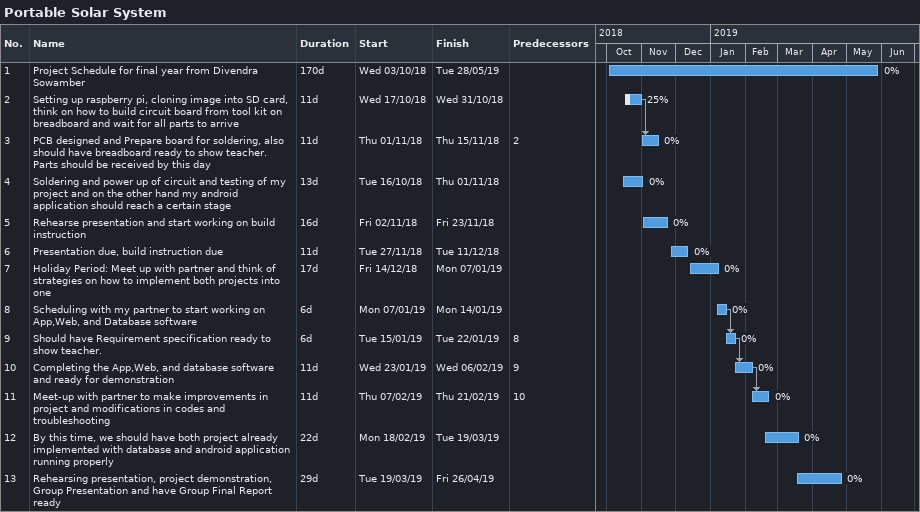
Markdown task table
Portable Solar System

| ID | Task | Duration | Start | Finish | Predecessors | % complete |
|---|---|---|---|---|---|---|
| 1 | Project Schedule for final year from Divendra Sowamber | 170d | 2018-10-03 | 2019-05-28 |  | 0 |
| 2 | Setting up raspberry pi, cloning image into SD card, think on how to build circuit board from tool kit on breadboard and wait for all parts to arrive | 11d | 2018-10-17 | 2018-10-31 |  | 25 |
| 3 | PCB designed and Prepare board for soldering, also should have breadboard ready to show teacher. Parts should be received by this day | 11d | 2018-11-01 | 2018-11-15 | 2 | 0 |
| 4 | Soldering and power up of circuit and testing of my project and on the other hand my android application should reach a certain stage | 13d | 2018-10-16 | 2018-11-01 |  | 0 |
| 5 | Rehearse presentation and start working on build instruction | 16d | 2018-11-02 | 2018-11-23 |  | 0 |
| 6 | Presentation due, build instruction due | 11d | 2018-11-27 | 2018-12-11 |  | 0 |
| 7 | Holiday Period: Meet up with partner and think of strategies on how to implement both projects into one | 17d | 2018-12-14 | 2019-01-07 |  | 0 |
| 8 | Scheduling with my partner to start working on App,Web, and Database software | 6d | 2019-01-07 | 2019-01-14 |  | 0 |
| 9 | Should have Requirement specification ready to show teacher. | 6d | 2019-01-15 | 2019-01-22 | 8 | 0 |
| 10 | Completing the App,Web, and database software and ready for demonstration | 11d | 2019-01-23 | 2019-02-06 | 9 | 0 |
| 11 | Meet-up with partner to make improvements in project and modifications in codes and troubleshooting | 11d | 2019-02-07 | 2019-02-21 | 10 | 0 |
| 12 | By this time, we should have both project already implemented with database and android application running properly | 22d | 2019-02-18 | 2019-03-19 |  | 0 |
| 13 | Rehearsing presentation, project demonstration, Group Presentation and have Group Final Report ready | 29d | 2019-03-19 | 2019-04-26 |  | 0 |
